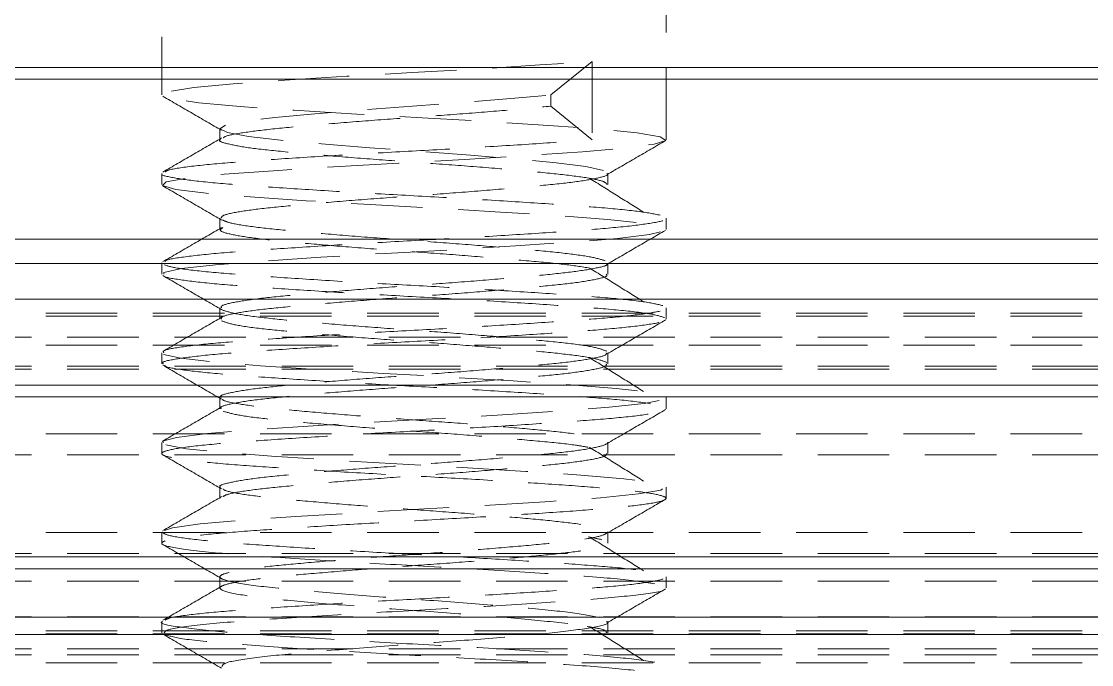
# Model space of a CAD drawing. Header units: millimetres. Extents: x 1522 to 2996, y -37 to 935.
# Drawn here: x 2770.8 to 2789.82, y 456.84 to 468.27 of the extents above; entities that cross this region are included whole.
import ezdxf

# ---------------------------------------------------------------- set-up
doc = ezdxf.new("R2010")
doc.units = ezdxf.units.MM
doc.linetypes.add('HIDDEN', pattern=[1.905, 1.27, -0.635])

msp = doc.modelspace()

# ---------------------------------------------------------------- linework, layer by layer
at = {"color": 7, "linetype": 'HIDDEN', "lineweight": 0}
for p, q in [((2773.294, 521.337), (2773.294, 466.964)), ((2782.257, 466.167), (2782.257, 521.337)), ((2780.212, 466.964), (2780.944, 467.561)), ((2780.944, 467.561), (2780.944, 466.167)), ((2780.212, 466.765), (2780.212, 466.964)), ((2780.944, 466.167), (2780.212, 466.765)), ((2774.329, 466.366), (2774.329, 466.167)), ((2773.294, 465.57), (2773.294, 465.371)), ((2781.222, 465.37), (2781.222, 465.57)), ((2774.329, 464.773), (2774.329, 464.574)), ((2782.257, 464.574), (2782.257, 464.773)), ((2773.294, 463.977), (2773.294, 463.777)), ((2781.222, 463.777), (2781.222, 463.976)), ((2801.078, 463.088), (2754.472, 463.088)), ((2774.329, 463.18), (2774.329, 462.98)), ((2782.257, 462.98), (2782.257, 463.18)), ((2801.078, 463.03), (2754.472, 463.03)), ((2754.472, 462.658), (2801.078, 462.658)), ((2801.078, 462.518), (2754.472, 462.518)), ((2773.294, 462.383), (2773.294, 462.184)), ((2781.222, 462.184), (2781.222, 462.383)), ((2754.472, 462.146), (2801.078, 462.146)), ((2754.472, 462.088), (2801.078, 462.088)), ((2774.329, 461.586), (2774.329, 461.387)), ((2782.257, 461.387), (2782.257, 461.586)), ((2801.078, 460.941), (2754.472, 460.941)), ((2773.294, 460.789), (2773.294, 460.59)), ((2781.222, 460.59), (2781.222, 460.79)), ((2754.472, 460.569), (2801.078, 460.569)), ((2774.329, 459.993), (2774.329, 459.794)), ((2782.257, 459.794), (2782.257, 459.993)), ((2801.078, 459.187), (2754.472, 459.187)), ((2773.294, 459.196), (2773.294, 458.997)), ((2781.222, 458.997), (2781.222, 459.196)), ((2754.472, 458.815), (2801.078, 458.815)), ((2754.472, 458.539), (2801.078, 458.539)), ((2754.472, 458.322), (2801.078, 458.322)), ((2774.329, 458.399), (2774.329, 458.2)), ((2782.257, 458.201), (2782.257, 458.4)), ((2754.472, 457.689), (2801.078, 457.689)), ((2773.294, 457.603), (2773.294, 457.404)), ((2781.222, 457.404), (2781.222, 457.603)), ((2801.078, 457.442), (2754.472, 457.442)), ((2801.078, 457.384), (2754.472, 457.384)), ((2754.472, 457.118), (2801.078, 457.118)), ((2754.472, 457.012), (2801.078, 457.012)), ((2801.078, 456.872), (2754.472, 456.872))]:
    msp.add_line(p, q, dxfattribs=at)
at = {"color": 7, "linetype": 'Continuous', "lineweight": 15}
for p, q in [((2754.472, 467.45), (2801.078, 467.45)), ((2801.078, 467.247), (2754.472, 467.247)), ((2754.472, 464.398), (2801.078, 464.398)), ((2754.472, 463.967), (2801.078, 463.967)), ((2754.472, 463.335), (2801.078, 463.335)), ((2754.472, 461.804), (2801.078, 461.804)), ((2801.078, 461.601), (2754.472, 461.601)), ((2754.472, 458.752), (2801.078, 458.752)), ((2801.078, 458.54), (2754.472, 458.54)), ((2801.078, 457.68), (2754.472, 457.68)), ((2754.472, 457.373), (2801.078, 457.373))]:
    msp.add_line(p, q, dxfattribs=at)
at = {"color": 7, "linetype": 'HIDDEN', "lineweight": 0, "flags": 128}
for points in [[(2773.332, 463.777), (2773.335, 463.81), (2773.649, 463.879), (2774.253, 463.947), (2775.084, 464.011), (2776.122, 464.08), (2777.273, 464.148), (2778.436, 464.212), (2779.579, 464.281), (2780.592, 464.349), (2781.395, 464.413), (2781.962, 464.482), (2782.235, 464.55), (2782.198, 464.614), (2781.853, 464.683), (2781.223, 464.75), (2780.369, 464.815), (2779.315, 464.883), (2778.159, 464.951), (2776.996, 465.015), (2775.861, 465.084), (2774.867, 465.152), (2774.086, 465.216), (2773.546, 465.285), (2773.306, 465.353), (2773.373, 465.417), (2773.75, 465.486), (2774.405, 465.554), (2775.281, 465.618), (2776.35, 465.687), (2777.51, 465.754), (2778.673, 465.819), (2779.799, 465.888), (2780.773, 465.955), (2781.531, 466.02), (2782.043, 466.089), (2782.252, 466.156), (2782.153, 466.221), (2781.746, 466.29), (2781.066, 466.357), (2780.169, 466.422), (2779.084, 466.491), (2777.922, 466.558), (2776.759, 466.623), (2775.644, 466.692), (2774.691, 466.758), (2773.955, 466.824), (2773.472, 466.893), (2773.295, 466.959), (2773.425, 467.024), (2773.863, 467.094), (2774.565, 467.16), (2775.485, 467.225), (2776.583, 467.295), (2777.746, 467.361), (2778.909, 467.426), (2780.013, 467.496), (2780.944, 467.561), (2780.944, 467.561)], [(2781.142, 465.623), (2780.829, 465.693), (2780.306, 465.759), (2779.616, 465.824), (2778.782, 465.893), (2777.888, 465.96), (2776.994, 466.025), (2776.136, 466.094), (2775.403, 466.161), (2774.837, 466.226), (2774.466, 466.295), (2774.33, 466.362), (2774.43, 466.427), (2774.766, 466.496), (2775.307, 466.562), (2776.014, 466.628), (2776.858, 466.697), (2777.753, 466.763), (2778.647, 466.829), (2779.496, 466.898), (2780.212, 466.964), (2780.212, 466.964)], [(2773.327, 460.789), (2773.309, 460.809), (2773.56, 460.877), (2774.11, 460.946), (2774.897, 461.01), (2775.898, 461.078), (2777.036, 461.147), (2778.199, 461.211), (2779.353, 461.279), (2780.402, 461.348), (2781.248, 461.412), (2781.869, 461.48), (2782.205, 461.549), (2782.231, 461.613), (2781.948, 461.681), (2781.371, 461.749), (2780.561, 461.814), (2779.542, 461.882), (2778.396, 461.95), (2777.233, 462.014), (2776.084, 462.083), (2775.052, 462.151), (2774.228, 462.215), (2773.633, 462.284), (2773.329, 462.352), (2773.329, 462.352)], [(2773.347, 459.221), (2773.484, 459.27), (2773.976, 459.339), (2774.72, 459.404), (2775.68, 459.471), (2776.799, 459.54), (2777.962, 459.605), (2779.123, 459.672), (2780.203, 459.741), (2781.093, 459.805), (2781.764, 459.872), (2782.162, 459.942), (2782.25, 460.006), (2782.03, 460.073), (2781.509, 460.142), (2780.743, 460.207), (2779.763, 460.274), (2778.634, 460.343), (2777.47, 460.408), (2776.312, 460.475), (2775.247, 460.544), (2774.379, 460.609), (2773.732, 460.676), (2773.366, 460.745), (2773.366, 460.745)]]:
    msp.add_lwpolyline(points, dxfattribs=at)
at = {"color": 7, "linetype": 'HIDDEN', "lineweight": 0}
for points, knots in [([(2773.316, 466.94), (2773.489, 466.839), (2773.837, 466.637), (2774.184, 466.436), (2774.357, 466.335)], [0, 0, 0, 0, 0.500298, 1, 1, 1, 1]), ([(2774.385, 466.199), (2774.395, 466.208), (2774.429, 466.24), (2774.737, 466.297), (2775.275, 466.363), (2775.999, 466.428), (2776.842, 466.498), (2777.753, 466.564), (2778.661, 466.629), (2779.52, 466.699), (2779.983, 466.743), (2780.212, 466.765)], [0, 0, 0, 0, 0.0522417, 0.1719834, 0.289888, 0.4073936, 0.527141, 0.6449459, 0.7625474, 0.8822974, 1, 1, 1, 1]), ([(2774.357, 466.199), (2774.184, 466.098), (2773.837, 465.896), (2773.49, 465.695), (2773.316, 465.594)], [0, 0, 0, 0, 0.499708, 1, 1, 1, 1]), ([(2773.354, 465.595), (2773.37, 465.607), (2773.414, 465.64), (2773.823, 465.7), (2774.525, 465.766), (2775.465, 465.831), (2776.562, 465.901), (2777.746, 465.966), (2778.927, 466.032), (2780.044, 466.102), (2780.646, 466.145), (2780.944, 466.167)], [0, 0, 0, 0, 0.062874, 0.181267, 0.297851, 0.414043, 0.532441, 0.648928, 0.765213, 0.883614, 1, 1, 1, 1]), ([(2781.205, 465.371), (2781.196, 465.388), (2781.177, 465.428), (2780.862, 465.494), (2780.339, 465.56), (2779.632, 465.625), (2778.798, 465.695), (2777.892, 465.761), (2776.979, 465.825), (2776.12, 465.896), (2775.378, 465.962), (2774.795, 466.026), (2774.444, 466.097), (2774.296, 466.142), (2774.334, 466.166), (2774.337, 466.167)], [0, 0, 0, 0, 0.068624, 0.153602, 0.237577, 0.320768, 0.405758, 0.489669, 0.572913, 0.657912, 0.741758, 0.825059, 0.910067, 0.993845, 1, 1, 1, 1]), ([(2781.209, 465.549), (2781.382, 465.649), (2781.728, 465.85), (2782.073, 466.05), (2782.246, 466.151)], [0, 0, 0, 0, 0.499893, 1, 1, 1, 1]), ([(2782.153, 464.827), (2782.038, 464.85), (2781.809, 464.896), (2781.103, 464.963), (2780.191, 465.027), (2779.104, 465.097), (2777.927, 465.164), (2776.739, 465.228), (2775.623, 465.298), (2774.658, 465.364), (2773.9, 465.429), (2773.444, 465.499), (2773.251, 465.545), (2773.301, 465.568), (2773.305, 465.57)], [0, 0, 0, 0, 0.091228, 0.181384, 0.270701, 0.361942, 0.452029, 0.541404, 0.632654, 0.722672, 0.812107, 0.903367, 0.993313, 1, 1, 1, 1]), ([(2774.352, 464.773), (2774.355, 464.788), (2774.361, 464.826), (2774.647, 464.889), (2775.149, 464.956), (2775.841, 465.02), (2776.664, 465.09), (2777.565, 465.157), (2778.481, 465.221), (2779.348, 465.291), (2780.104, 465.358), (2780.705, 465.422), (2781.081, 465.492), (2781.246, 465.54), (2781.21, 465.566), (2781.205, 465.57)], [0, 0, 0, 0, 0.060376, 0.14529, 0.229503, 0.31252, 0.397453, 0.481609, 0.564665, 0.649615, 0.733714, 0.816811, 0.901777, 0.985815, 1, 1, 1, 1]), ([(2773.316, 465.346), (2773.489, 465.246), (2773.837, 465.044), (2774.184, 464.842), (2774.357, 464.741)], [0, 0, 0, 0, 0.500298, 1, 1, 1, 1]), ([(2781.857, 464.881), (2781.697, 464.981), (2781.376, 465.181), (2781.057, 465.381), (2780.898, 465.482)], [0, 0, 0, 0, 0.500047, 1, 1, 1, 1]), ([(2773.35, 464.001), (2773.354, 464.008), (2773.37, 464.038), (2773.714, 464.092), (2774.359, 464.16), (2775.26, 464.223), (2776.33, 464.293), (2777.502, 464.361), (2778.692, 464.424), (2779.82, 464.494), (2780.803, 464.561), (2781.585, 464.625), (2782.074, 464.695), (2782.289, 464.744), (2782.242, 464.769), (2782.235, 464.773)], [0, 0, 0, 0, 0.0289827, 0.1166913, 0.2036803, 0.2894385, 0.3771674, 0.4640983, 0.549896, 0.6376429, 0.7245139, 0.8103548, 0.898118, 0.984927, 1, 1, 1, 1]), ([(2774.357, 464.605), (2774.184, 464.505), (2773.837, 464.303), (2773.49, 464.101), (2773.316, 464.001)], [0, 0, 0, 0, 0.499708, 1, 1, 1, 1]), ([(2780.903, 463.887), (2780.758, 463.91), (2780.467, 463.955), (2779.785, 464.017), (2778.976, 464.087), (2778.079, 464.155), (2777.162, 464.218), (2776.287, 464.288), (2775.517, 464.356), (2774.9, 464.419), (2774.49, 464.489), (2774.297, 464.551), (2774.353, 464.589), (2774.378, 464.605)], [0, 0, 0, 0, 0.091944, 0.183771, 0.277749, 0.371205, 0.463058, 0.557065, 0.650465, 0.742348, 0.83638, 0.929722, 1, 1, 1, 1]), ([(2781.177, 464.016), (2781.104, 464.039), (2780.96, 464.085), (2780.458, 464.153), (2779.788, 464.217), (2778.975, 464.286), (2778.079, 464.354), (2777.162, 464.417), (2776.288, 464.487), (2775.515, 464.555), (2774.906, 464.618), (2774.496, 464.684), (2774.411, 464.724), (2774.373, 464.743)], [0, 0, 0, 0, 0.093246, 0.186057, 0.277197, 0.370473, 0.46323, 0.554396, 0.6477, 0.740401, 0.831597, 0.924926, 1, 1, 1, 1]), ([(2781.209, 463.955), (2781.382, 464.056), (2781.728, 464.257), (2782.073, 464.457), (2782.246, 464.557)], [0, 0, 0, 0, 0.499893, 1, 1, 1, 1]), ([(2782.198, 463.22), (2782.104, 463.242), (2781.916, 463.288), (2781.264, 463.357), (2780.393, 463.42), (2779.335, 463.489), (2778.17, 463.557), (2776.978, 463.621), (2775.841, 463.69), (2774.837, 463.758), (2774.042, 463.822), (2773.483, 463.892), (2773.365, 463.936), (2773.306, 463.959)], [0, 0, 0, 0, 0.091632, 0.182839, 0.272412, 0.364074, 0.455229, 0.544827, 0.636516, 0.727616, 0.817242, 0.908957, 1, 1, 1, 1]), ([(2774.358, 463.179), (2774.353, 463.19), (2774.337, 463.223), (2774.572, 463.281), (2775.029, 463.35), (2775.688, 463.413), (2776.488, 463.482), (2777.379, 463.551), (2778.296, 463.614), (2779.178, 463.683), (2779.961, 463.752), (2780.6, 463.815), (2781.016, 463.884), (2781.216, 463.931), (2781.204, 463.954), (2781.203, 463.955)], [0, 0, 0, 0, 0.044446, 0.131462, 0.218387, 0.303512, 0.390565, 0.477447, 0.562581, 0.649667, 0.736505, 0.821651, 0.90877, 0.995561, 1, 1, 1, 1]), ([(2781.857, 463.288), (2781.697, 463.388), (2781.376, 463.588), (2781.057, 463.788), (2780.898, 463.888)], [0, 0, 0, 0, 0.500047, 1, 1, 1, 1]), ([(2773.316, 463.753), (2773.489, 463.652), (2773.837, 463.451), (2774.184, 463.249), (2774.357, 463.148)], [0, 0, 0, 0, 0.500298, 1, 1, 1, 1]), ([(2782.231, 463.007), (2782.157, 463.03), (2782.011, 463.075), (2781.414, 463.144), (2780.588, 463.207), (2779.562, 463.276), (2778.412, 463.345), (2777.219, 463.408), (2776.063, 463.477), (2775.029, 463.546), (2774.177, 463.609), (2773.604, 463.678), (2773.323, 463.727), (2773.329, 463.751), (2773.33, 463.753)], [0, 0, 0, 0, 0.09048, 0.181191, 0.269884, 0.36041, 0.451085, 0.53977, 0.630339, 0.720976, 0.809658, 0.900269, 0.990866, 1, 1, 1, 1]), ([(2774.358, 462.98), (2774.353, 462.991), (2774.337, 463.024), (2774.572, 463.082), (2775.029, 463.151), (2775.688, 463.214), (2776.488, 463.283), (2777.379, 463.352), (2778.296, 463.415), (2779.178, 463.484), (2779.961, 463.553), (2780.598, 463.616), (2781.024, 463.685), (2781.227, 463.739), (2781.201, 463.769), (2781.194, 463.777)], [0, 0, 0, 0, 0.042927, 0.127616, 0.212215, 0.295062, 0.379786, 0.464343, 0.547199, 0.631955, 0.716469, 0.799337, 0.884125, 0.968594, 1, 1, 1, 1]), ([(2773.332, 462.383), (2773.325, 462.394), (2773.305, 462.427), (2773.61, 462.485), (2774.204, 462.553), (2775.061, 462.616), (2776.101, 462.686), (2777.259, 462.754), (2778.453, 462.817), (2779.6, 462.887), (2780.618, 462.955), (2781.445, 463.018), (2781.999, 463.088), (2782.264, 463.142), (2782.23, 463.172), (2782.221, 463.18)], [0, 0, 0, 0, 0.0428562, 0.127542, 0.2121387, 0.2949912, 0.3797118, 0.4642671, 0.5471278, 0.6318813, 0.7163936, 0.7992663, 0.8840509, 0.9685181, 1, 1, 1, 1]), ([(2781.202, 462.409), (2781.145, 462.432), (2781.033, 462.477), (2780.574, 462.547), (2779.938, 462.61), (2779.149, 462.678), (2778.265, 462.748), (2777.347, 462.811), (2776.459, 462.879), (2775.661, 462.948), (2775.015, 463.011), (2774.542, 463.081), (2774.419, 463.126), (2774.357, 463.148)], [0, 0, 0, 0, 0.091355, 0.182944, 0.272486, 0.363887, 0.455439, 0.544974, 0.636419, 0.727933, 0.817464, 0.908952, 1, 1, 1, 1]), ([(2773.327, 462.184), (2773.317, 462.19), (2773.278, 462.219), (2773.525, 462.271), (2774.058, 462.341), (2774.87, 462.404), (2775.877, 462.472), (2777.018, 462.542), (2778.211, 462.605), (2779.374, 462.673), (2780.425, 462.742), (2781.295, 462.806), (2781.91, 462.874), (2782.236, 462.934), (2782.224, 462.968), (2782.22, 462.98)], [0, 0, 0, 0, 0.025851, 0.110189, 0.195046, 0.277969, 0.362357, 0.447188, 0.530089, 0.614525, 0.699328, 0.782211, 0.866693, 0.951467, 1, 1, 1, 1]), ([(2774.357, 463.012), (2774.184, 462.911), (2773.837, 462.709), (2773.49, 462.508), (2773.316, 462.407)], [0, 0, 0, 0, 0.499708, 1, 1, 1, 1]), ([(2781.202, 462.21), (2781.145, 462.233), (2781.033, 462.278), (2780.574, 462.348), (2779.938, 462.411), (2779.149, 462.479), (2778.265, 462.548), (2777.347, 462.611), (2776.459, 462.68), (2775.661, 462.749), (2775.014, 462.812), (2774.541, 462.881), (2774.418, 462.927), (2774.356, 462.95)], [0, 0, 0, 0, 0.091316, 0.182866, 0.27237, 0.363732, 0.455246, 0.544743, 0.636149, 0.727624, 0.817118, 0.908566, 1, 1, 1, 1]), ([(2781.209, 462.362), (2781.382, 462.462), (2781.728, 462.663), (2782.073, 462.864), (2782.246, 462.964)], [0, 0, 0, 0, 0.499893, 1, 1, 1, 1]), ([(2774.354, 461.586), (2774.347, 461.593), (2774.317, 461.621), (2774.507, 461.674), (2774.916, 461.743), (2775.541, 461.807), (2776.315, 461.875), (2777.193, 461.944), (2778.11, 462.007), (2779.005, 462.076), (2779.813, 462.145), (2780.483, 462.208), (2780.955, 462.277), (2781.206, 462.336), (2781.197, 462.37), (2781.193, 462.383)], [0, 0, 0, 0, 0.025923, 0.110262, 0.195123, 0.278041, 0.36243, 0.447265, 0.53016, 0.614598, 0.699405, 0.782282, 0.866766, 0.951544, 1, 1, 1, 1]), ([(2782.057, 458.276), (2781.848, 458.307), (2781.434, 458.368), (2780.22, 458.453), (2778.751, 458.547), (2777.144, 458.631), (2775.624, 458.725), (2774.362, 458.811), (2773.521, 458.902), (2773.229, 458.984), (2773.371, 459.056), (2773.804, 459.126), (2774.513, 459.192), (2775.448, 459.257), (2776.543, 459.327), (2777.725, 459.393), (2778.91, 459.458), (2780.016, 459.528), (2780.967, 459.594), (2781.697, 459.659), (2782.155, 459.729), (2782.308, 459.794), (2782.149, 459.86), (2781.686, 459.93), (2780.952, 459.995), (2779.998, 460.061), (2778.89, 460.131), (2777.704, 460.196), (2776.523, 460.262), (2775.43, 460.332), (2774.499, 460.396), (2773.794, 460.463), (2773.366, 460.533), (2773.244, 460.597), (2773.435, 460.664), (2773.927, 460.734), (2774.687, 460.798), (2775.659, 460.864), (2776.779, 460.934), (2777.968, 460.999), (2779.144, 461.065), (2780.224, 461.135), (2781.134, 461.199), (2781.813, 461.266), (2782.211, 461.336), (2782.301, 461.4), (2782.079, 461.467), (2781.558, 461.537), (2780.774, 461.601), (2779.783, 461.668), (2778.652, 461.738), (2777.461, 461.802), (2776.291, 461.869), (2775.226, 461.939), (2774.332, 462.002), (2773.697, 462.07), (2773.363, 462.124), (2773.351, 462.153), (2773.348, 462.159)], [0, 0, 0, 0, 0.02315, 0.045863, 0.069054, 0.091764, 0.114919, 0.13772, 0.160763, 0.18374, 0.200846, 0.218298, 0.235493, 0.252612, 0.270064, 0.287245, 0.304377, 0.321831, 0.338997, 0.356143, 0.373597, 0.390748, 0.40791, 0.425363, 0.4425, 0.459676, 0.477129, 0.494252, 0.511442, 0.528894, 0.546005, 0.563209, 0.58066, 0.597758, 0.614976, 0.632425, 0.649512, 0.666743, 0.68419, 0.701266, 0.71851, 0.735954, 0.753021, 0.770278, 0.787719, 0.804776, 0.822045, 0.839483, 0.856532, 0.873812, 0.891247, 0.908288, 0.92558, 0.94301, 0.960045, 0.977348, 0.994773, 1, 1, 1, 1]), ([(2773.316, 462.16), (2773.489, 462.059), (2773.837, 461.857), (2774.184, 461.656), (2774.357, 461.555)], [0, 0, 0, 0, 0.500298, 1, 1, 1, 1]), ([(2774.354, 461.387), (2774.347, 461.394), (2774.317, 461.422), (2774.507, 461.474), (2774.916, 461.544), (2775.541, 461.607), (2776.315, 461.675), (2777.193, 461.745), (2778.11, 461.808), (2779.005, 461.876), (2779.813, 461.946), (2780.483, 462.009), (2780.955, 462.077), (2781.206, 462.137), (2781.197, 462.171), (2781.193, 462.184)], [0, 0, 0, 0, 0.025592, 0.109932, 0.194793, 0.27771, 0.3621, 0.446935, 0.52983, 0.614268, 0.699075, 0.781953, 0.866437, 0.951214, 1, 1, 1, 1]), ([(2781.857, 461.694), (2781.697, 461.794), (2781.376, 461.995), (2781.057, 462.195), (2780.898, 462.295)], [0, 0, 0, 0, 0.500047, 1, 1, 1, 1]), ([(2774.34, 459.993), (2774.337, 459.995), (2774.299, 460.019), (2774.452, 460.066), (2774.812, 460.136), (2775.401, 460.2), (2776.148, 460.267), (2777.009, 460.337), (2777.923, 460.401), (2778.828, 460.468), (2779.658, 460.538), (2780.359, 460.602), (2780.881, 460.669), (2781.187, 460.739), (2781.256, 460.803), (2781.085, 460.87), (2780.684, 460.94), (2780.081, 461.003), (2779.319, 461.071), (2778.45, 461.141), (2777.534, 461.204), (2776.634, 461.272), (2775.815, 461.341), (2775.127, 461.405), (2774.641, 461.473), (2774.388, 461.524), (2774.377, 461.551), (2774.375, 461.555)], [0, 0, 0, 0, 0.004645, 0.047441, 0.090812, 0.13328, 0.176109, 0.219475, 0.261917, 0.304778, 0.348138, 0.390554, 0.433447, 0.476799, 0.519193, 0.562116, 0.60546, 0.647834, 0.690786, 0.734121, 0.776475, 0.819456, 0.86278, 0.905118, 0.948126, 0.991439, 1, 1, 1, 1]), ([(2774.357, 461.419), (2774.184, 461.318), (2773.837, 461.116), (2773.49, 460.915), (2773.316, 460.814)], [0, 0, 0, 0, 0.499708, 1, 1, 1, 1]), ([(2781.209, 460.769), (2781.382, 460.869), (2781.728, 461.07), (2782.073, 461.27), (2782.246, 461.371)], [0, 0, 0, 0, 0.499893, 1, 1, 1, 1]), ([(2780.874, 460.701), (2780.805, 460.714), (2780.615, 460.75), (2780.075, 460.804), (2779.321, 460.872), (2778.449, 460.941), (2777.534, 461.005), (2776.634, 461.073), (2775.813, 461.142), (2775.133, 461.206), (2774.617, 461.274), (2774.462, 461.32), (2774.384, 461.343)], [0, 0, 0, 0, 0.059901, 0.163106, 0.267722, 0.373269, 0.476428, 0.581113, 0.686635, 0.789753, 0.894505, 1, 1, 1, 1]), ([(2774.383, 459.825), (2774.405, 459.839), (2774.463, 459.875), (2774.822, 459.937), (2775.398, 460.001), (2776.148, 460.068), (2777.009, 460.138), (2777.923, 460.202), (2778.828, 460.269), (2779.658, 460.339), (2780.36, 460.403), (2780.876, 460.47), (2781.181, 460.535), (2781.196, 460.573), (2781.203, 460.59)], [0, 0, 0, 0, 0.055497, 0.143973, 0.230606, 0.317976, 0.406441, 0.49302, 0.580455, 0.668908, 0.755436, 0.842935, 0.931373, 1, 1, 1, 1]), ([(2781.857, 460.101), (2781.697, 460.201), (2781.376, 460.401), (2781.057, 460.601), (2780.898, 460.701)], [0, 0, 0, 0, 0.500047, 1, 1, 1, 1]), ([(2773.316, 460.566), (2773.489, 460.465), (2773.837, 460.264), (2774.184, 460.062), (2774.357, 459.961)], [0, 0, 0, 0, 0.500298, 1, 1, 1, 1]), ([(2774.357, 459.825), (2774.184, 459.725), (2773.837, 459.523), (2773.49, 459.321), (2773.316, 459.221)], [0, 0, 0, 0, 0.499708, 1, 1, 1, 1]), ([(2780.745, 459.332), (2780.573, 459.354), (2780.227, 459.398), (2779.482, 459.463), (2778.633, 459.533), (2777.72, 459.598), (2776.812, 459.664), (2775.972, 459.734), (2775.253, 459.799), (2774.722, 459.865), (2774.423, 459.922), (2774.393, 459.953), (2774.384, 459.961)], [0, 0, 0, 0, 0.1055574, 0.2113588, 0.3188716, 0.4243449, 0.5302352, 0.6377422, 0.7431358, 0.8491125, 0.9566115, 1, 1, 1, 1]), ([(2781.209, 459.175), (2781.382, 459.276), (2781.728, 459.476), (2782.073, 459.677), (2782.246, 459.777)], [0, 0, 0, 0, 0.499893, 1, 1, 1, 1]), ([(2773.355, 457.628), (2773.369, 457.639), (2773.41, 457.673), (2773.814, 457.732), (2774.511, 457.798), (2775.448, 457.863), (2776.543, 457.933), (2777.725, 457.999), (2778.91, 458.064), (2780.016, 458.134), (2780.967, 458.199), (2781.697, 458.265), (2782.155, 458.335), (2782.308, 458.4), (2782.149, 458.466), (2781.686, 458.536), (2780.952, 458.601), (2779.998, 458.667), (2778.89, 458.737), (2777.704, 458.802), (2776.523, 458.867), (2775.43, 458.938), (2774.498, 459.002), (2773.799, 459.068), (2773.364, 459.136), (2773.326, 459.177), (2773.309, 459.196)], [0, 0, 0, 0, 0.022223, 0.065415, 0.107973, 0.150343, 0.193539, 0.236062, 0.278465, 0.321662, 0.364149, 0.406587, 0.449785, 0.492234, 0.534709, 0.577907, 0.620321, 0.662832, 0.706028, 0.748408, 0.790956, 0.834149, 0.876498, 0.919079, 0.96227, 1, 1, 1, 1]), ([(2781.068, 457.678), (2780.908, 457.709), (2780.589, 457.771), (2779.655, 457.855), (2778.526, 457.95), (2777.29, 458.034), (2776.121, 458.127), (2775.15, 458.213), (2774.503, 458.304), (2774.279, 458.387), (2774.388, 458.458), (2774.721, 458.529), (2775.267, 458.595), (2775.985, 458.659), (2776.828, 458.73), (2777.737, 458.795), (2778.648, 458.86), (2779.498, 458.93), (2780.23, 458.996), (2780.788, 459.061), (2781.153, 459.131), (2781.198, 459.175), (2781.221, 459.196)], [0, 0, 0, 0, 0.059272, 0.117421, 0.176798, 0.234939, 0.294224, 0.352599, 0.411594, 0.470421, 0.514216, 0.558898, 0.602921, 0.646748, 0.691433, 0.735419, 0.779281, 0.823968, 0.867916, 0.911814, 0.956502, 1, 1, 1, 1]), ([(2780.509, 457.571), (2780.233, 457.599), (2779.676, 457.656), (2778.52, 457.75), (2777.291, 457.835), (2776.121, 457.928), (2775.15, 458.014), (2774.503, 458.105), (2774.279, 458.188), (2774.388, 458.259), (2774.721, 458.329), (2775.267, 458.395), (2775.985, 458.46), (2776.828, 458.53), (2777.737, 458.596), (2778.648, 458.661), (2779.499, 458.731), (2780.23, 458.797), (2780.791, 458.862), (2781.145, 458.932), (2781.256, 458.998), (2781.172, 459.055), (2780.958, 459.093), (2780.874, 459.108)], [0, 0, 0, 0, 0.057364, 0.11594, 0.173296, 0.231781, 0.289368, 0.347567, 0.4056, 0.448803, 0.492882, 0.536311, 0.579547, 0.623628, 0.667021, 0.71029, 0.754374, 0.797729, 0.841034, 0.885119, 0.928436, 0.971779, 1, 1, 1, 1]), ([(2781.857, 458.508), (2781.697, 458.608), (2781.376, 458.808), (2781.057, 459.008), (2780.898, 459.108)], [0, 0, 0, 0, 0.500047, 1, 1, 1, 1]), ([(2773.316, 458.973), (2773.489, 458.872), (2773.837, 458.671), (2774.184, 458.469), (2774.357, 458.368)], [0, 0, 0, 0, 0.500298, 1, 1, 1, 1]), ([(2774.357, 458.232), (2774.184, 458.131), (2773.837, 457.929), (2773.49, 457.728), (2773.316, 457.627)], [0, 0, 0, 0, 0.499708, 1, 1, 1, 1]), ([(2773.34, 457.404), (2773.354, 457.426), (2773.385, 457.478), (2774.077, 457.565), (2775.218, 457.649), (2776.682, 457.743), (2778.284, 457.828), (2779.816, 457.921), (2781.114, 458.008), (2781.95, 458.098), (2782.32, 458.163), (2782.234, 458.197), (2782.223, 458.201)], [0, 0, 0, 0, 0.086822, 0.199947, 0.310777, 0.423979, 0.534946, 0.647847, 0.759409, 0.87164, 0.984083, 1, 1, 1, 1]), ([(2781.209, 457.582), (2781.382, 457.682), (2781.728, 457.883), (2782.073, 458.084), (2782.246, 458.184)], [0, 0, 0, 0, 0.499893, 1, 1, 1, 1]), ([(2782.057, 456.882), (2781.848, 456.913), (2781.434, 456.974), (2780.22, 457.059), (2778.751, 457.153), (2777.143, 457.237), (2775.626, 457.331), (2774.355, 457.417), (2773.549, 457.508), (2773.238, 457.57), (2773.303, 457.601), (2773.307, 457.603)], [0, 0, 0, 0, 0.124932, 0.247508, 0.372662, 0.495221, 0.62018, 0.74323, 0.867582, 0.991582, 1, 1, 1, 1]), ([(2774.364, 456.806), (2774.375, 456.829), (2774.399, 456.88), (2774.931, 456.968), (2775.809, 457.052), (2776.934, 457.146), (2778.167, 457.23), (2779.344, 457.323), (2780.343, 457.41), (2780.986, 457.5), (2781.27, 457.565), (2781.205, 457.599), (2781.197, 457.603)], [0, 0, 0, 0, 0.087229, 0.200358, 0.311184, 0.42439, 0.535353, 0.648258, 0.759818, 0.87205, 0.984495, 1, 1, 1, 1]), ([(2773.316, 457.38), (2773.489, 457.279), (2773.837, 457.077), (2774.184, 456.876), (2774.357, 456.775)], [0, 0, 0, 0, 0.500297, 1, 1, 1, 1]), ([(2773.391, 455.811), (2773.402, 455.839), (2773.427, 455.906), (2774.58, 456.014), (2776.27, 456.126), (2778.039, 456.222), (2779.597, 456.313), (2780.932, 456.403), (2781.882, 456.49), (2782.325, 456.583), (2782.211, 456.667), (2781.555, 456.762), (2780.431, 456.846), (2778.988, 456.94), (2777.39, 457.025), (2775.841, 457.117), (2774.538, 457.205), (2773.608, 457.292), (2773.422, 457.351), (2773.332, 457.379)], [0, 0, 0, 0, 0.054405, 0.130093, 0.20602, 0.262608, 0.319802, 0.376826, 0.433575, 0.490954, 0.547383, 0.604929, 0.661271, 0.718793, 0.775282, 0.832588, 0.889455, 0.946359, 1, 1, 1, 1]), ([(2781.196, 457.404), (2781.193, 457.429), (2781.189, 457.465), (2780.935, 457.502), (2780.856, 457.514)], [0, 0, 0, 0, 0.690257, 1, 1, 1, 1]), ([(2781.857, 456.914), (2781.697, 457.014), (2781.376, 457.214), (2781.057, 457.415), (2780.898, 457.515)], [0, 0, 0, 0, 0.500047, 1, 1, 1, 1])]:
    msp.add_open_spline(points, degree=3, knots=knots, dxfattribs=at)

doc.saveas('drawing.dxf')
